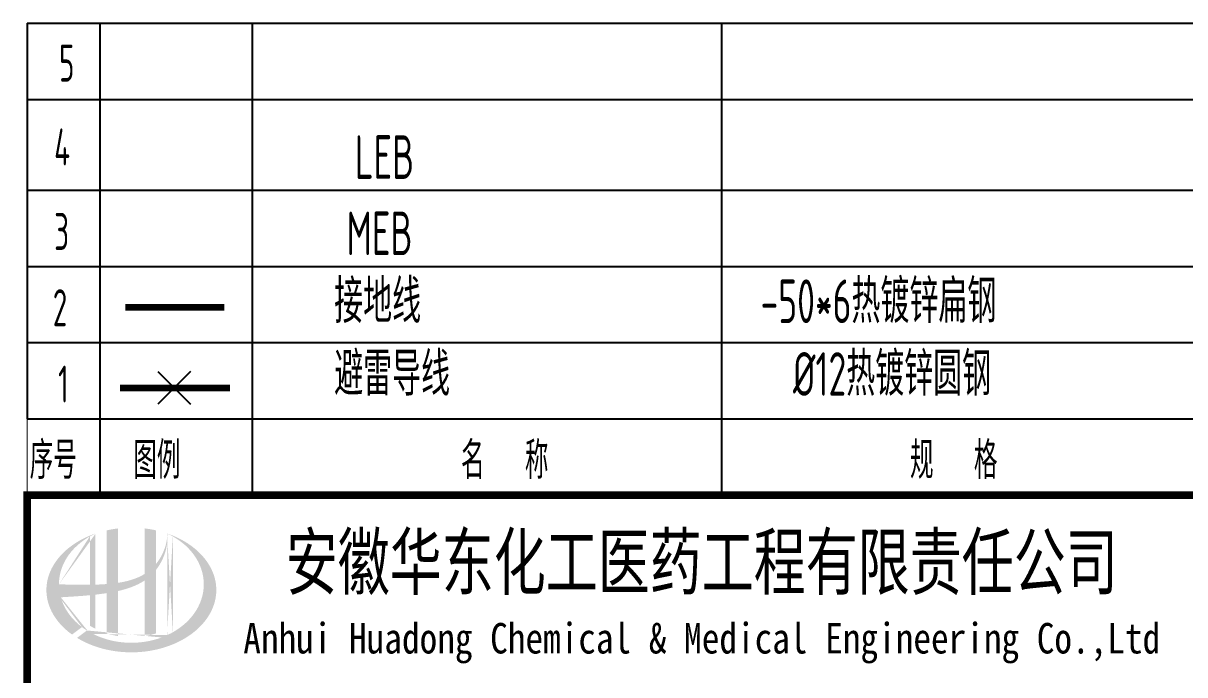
# Model space of a CAD drawing. Extents: x 5279878 to 5976284, y -275259 to -27697.
# Drawn here: x 5633913 to 5644578, y -246167 to -240189 of the extents above; entities that cross this region are included whole.
import ezdxf
from ezdxf.enums import TextEntityAlignment as Align

# ---------------------------------------------------------------- set-up
doc = ezdxf.new("R2010")
doc.units = 0
doc.header["$LTSCALE"] = 1000
doc.header["$MEASUREMENT"] = 0
doc.layers.get('0').update_dxf_attribs({"linetype": 'CONTINUOUS'})
for name, color, linetype in [('LWIRE', 4, 'CONTINUOUS'), ('TEL_TAB', 7, 'CONTINUOUS'), ('WIRE-接地', 4, 'CONTINUOUS'), ('WIRE-避雷', 4, 'CONTINUOUS'), ('电气', 7, 'CONTINUOUS')]:
    doc.layers.add(name, color=color, linetype=linetype)
doc.styles.add('ECEC_TQ_S', font='')
doc.styles.add('sceic', font='sceie.shx', dxfattribs={"width": 0.8, "bigfont": 'sceic.shx'})
doc.styles.add('sceie', font='sceie.shx', dxfattribs={"width": 0.7, "bigfont": 'sceic.shx'})
doc.styles.add('TG_LINETYPE', font='SIMPLEX', dxfattribs={"width": 0.8, "height": 3, "bigfont": 'HZTXT'})
doc.styles.get('ECEC_TQ_S').set_extended_font_data('SimSun')
doc.linetypes.add('TG_接地', pattern='A,0.75,0,["/",TG_LINETYPE,S=0.05,R=-8.594367,X=-0.1,Y=-0.045],0.65,-0.13,0.13,-0.13', length=2)

# ---------------------------------------------------------------- blocks, each defined once
blk = doc.blocks.new('$TelecSys$00000009')
for p, q in [((-0.5, 0.5), (0.5, -0.5)), ((0.5, 0.5), (-0.5, -0.5))]:
    blk.add_line(p, q)

msp = doc.modelspace()

# ---------------------------------------------------------------- hatches: boundary and pattern name
h = msp.add_hatch(color=256)
edge = h.paths.add_edge_path()
edge.add_spline(control_points=[(5634784.6, -245398.2), (5634790.7, -245396.8), (5634796.8, -245395.4), (5634845.9, -245383.5), (5634888.5, -245370.5), (5634963.5, -245339.4), (5634996.4, -245322.4), (5635027.2, -245301.8)], knot_values=[61.629012, 61.629012, 61.629012, 61.629012, 63.3304306, 63.3304306, 75.3536336, 75.3536336, 85.3986489, 85.3986489, 85.3986489, 85.3986489], degree=3, periodic=0)
edge.add_line((5635027.2, -245301.8), (5635027.2, -245812))
edge.add_spline(control_points=[(5635027.2, -245812), (5635044.4, -245809.3), (5635061.4, -245806), (5635096.2, -245797.9), (5635113.9, -245793.1), (5635131.2, -245787.6)], knot_values=[4.9084564, 4.9084564, 4.9084564, 4.9084564, 4.9928212, 4.9928212, 5.0830337, 5.0830337, 5.0830337, 5.0830337], degree=3, periodic=0)
edge.add_line((5635131.2, -245787.6), (5635131.2, -245206.2))
edge.add_spline(control_points=[(5635131.2, -245206.2), (5635139.9, -245195.2), (5635148.1, -245183.9), (5635174.2, -245144.2), (5635189.8, -245114.3), (5635219.1, -245041.5), (5635230.3, -244997.7), (5635235, -244952.4), (5635235.1, -244951.1), (5635235.2, -244949.8)], knot_values=[97.9917441, 97.9917441, 97.9917441, 97.9917441, 101.6421898, 101.6421898, 110.3379755, 110.3379755, 121.9343221, 121.9343221, 122.2706915, 122.2706915, 122.2706915, 122.2706915], degree=3, periodic=0)
edge.add_line((5635235.2, -244949.8), (5635235.2, -244879.4))
edge.add_spline(control_points=[(5635235.2, -244879.4), (5635235.2, -244887.1), (5635234.8, -244894.7), (5635234.2, -244902.4)], knot_values=[126.194075, 126.194075, 126.194075, 126.194075, 128.3967624, 128.3967624, 128.3967624, 128.3967624], degree=3, periodic=0)
edge.add_spline(control_points=[(5635234.2, -244902.4), (5635233.8, -244908.6), (5635233.1, -244914.8), (5635232.4, -244921.1)], knot_values=[124.4170495, 124.4170495, 124.4170495, 124.4170495, 126.194075, 126.194075, 126.194075, 126.194075], degree=3, periodic=0)
edge.add_spline(control_points=[(5635232.4, -244921.1), (5635231.2, -244930.2), (5635229.8, -244939.3), (5635228, -244948.4)], knot_values=[121.8052898, 121.8052898, 121.8052898, 121.8052898, 124.4170495, 124.4170495, 124.4170495, 124.4170495], degree=3, periodic=0)
edge.add_spline(control_points=[(5635228, -244948.4), (5635225.6, -244960.6), (5635222.6, -244972.7), (5635219.2, -244984.7)], knot_values=[118.3157402, 118.3157402, 118.3157402, 118.3157402, 121.8052898, 121.8052898, 121.8052898, 121.8052898], degree=3, periodic=0)
edge.add_spline(control_points=[(5635219.2, -244984.7), (5635215.7, -244996.8), (5635211.6, -245008.8), (5635207.1, -245020.7)], knot_values=[114.7959879, 114.7959879, 114.7959879, 114.7959879, 118.3157402, 118.3157402, 118.3157402, 118.3157402], degree=3, periodic=0)
edge.add_spline(control_points=[(5635207.1, -245020.7), (5635202.6, -245032.4), (5635197.6, -245043.9), (5635192.2, -245055.3)], knot_values=[111.3296409, 111.3296409, 111.3296409, 111.3296409, 114.7959879, 114.7959879, 114.7959879, 114.7959879], degree=3, periodic=0)
edge.add_spline(control_points=[(5635192.2, -245055.3), (5635186.6, -245066.8), (5635180.6, -245078.2), (5635174.2, -245089.2)], knot_values=[107.7952896, 107.7952896, 107.7952896, 107.7952896, 111.3296409, 111.3296409, 111.3296409, 111.3296409], degree=3, periodic=0)
edge.add_spline(control_points=[(5635174.2, -245089.2), (5635167.9, -245100.1), (5635161.1, -245110.6), (5635154, -245120.9)], knot_values=[104.3435789, 104.3435789, 104.3435789, 104.3435789, 107.7952896, 107.7952896, 107.7952896, 107.7952896], degree=3, periodic=0)
edge.add_spline(control_points=[(5635154, -245120.9), (5635146.8, -245131.3), (5635139.2, -245141.3), (5635131.2, -245151)], knot_values=[100.8506997, 100.8506997, 100.8506997, 100.8506997, 104.3435789, 104.3435789, 104.3435789, 104.3435789], degree=3, periodic=0)
edge.add_line((5635131.2, -245151), (5635131.2, -244841.7))
edge.add_spline(control_points=[(5635131.2, -244841.7), (5635097.2, -244834.2), (5635062.4, -244828.3), (5635027.2, -244824.2)], knot_values=[4.4239994, 4.4239994, 4.4239994, 4.4239994, 4.5587406, 4.5587406, 4.5587406, 4.5587406], degree=3, periodic=0)
edge.add_line((5635027.2, -244824.2), (5635027.2, -245242.3))
edge.add_spline(control_points=[(5635027.2, -245242.3), (5634955.3, -245286.9), (5634871.1, -245310.1), (5634784.6, -245323.1)], knot_values=[63.2462151, 63.2462151, 63.2462151, 63.2462151, 87.6891235, 87.6891235, 87.6891235, 87.6891235], degree=3, periodic=0)
edge.add_line((5634784.6, -245323.1), (5634784.6, -244824.2))
edge.add_spline(control_points=[(5634784.6, -244824.2), (5634749.4, -244828.3), (5634714.6, -244834.2), (5634680.6, -244841.7)], knot_values=[4.8660382, 4.8660382, 4.8660382, 4.8660382, 5.0007773, 5.0007773, 5.0007773, 5.0007773], degree=3, periodic=0)
edge.add_line((5634680.6, -244841.7), (5634680.6, -245334.6))
edge.add_spline(control_points=[(5634680.6, -245334.6), (5634678.9, -245334.7), (5634644, -245337.3), (5634609.3, -245339.1), (5634576.6, -245340.1)], knot_values=[43.6573559, 43.6573559, 43.6573559, 43.6573559, 44.1342527, 53.4970917, 53.4970917, 53.4970917, 53.4970917], degree=3, periodic=0)
edge.add_line((5634576.6, -245340.1), (5634576.6, -244871))
edge.add_spline(control_points=[(5634576.6, -244871), (5634559.5, -244876.8), (5634542.8, -244883.1), (5634526.4, -244889.9)], knot_values=[5.1415698, 5.1415698, 5.1415698, 5.1415698, 5.2129208, 5.2129208, 5.2129208, 5.2129208], degree=3, periodic=0)
edge.add_spline(control_points=[(5634526.4, -244889.9), (5634519.5, -244892.7), (5634512.6, -244895.6), (5634480.4, -244909.8), (5634455.9, -244922), (5634432.4, -244935.2)], knot_values=[5.2129208, 5.2129208, 5.2129208, 5.2129208, 5.2429596, 5.2429596, 5.3556227, 5.3556227, 5.3556227, 5.3556227], degree=3, periodic=0)
edge.add_spline(control_points=[(5634432.4, -244935.2), (5634417.5, -244943.6), (5634403.1, -244952.3), (5634389.1, -244961.4)], knot_values=[5.3556227, 5.3556227, 5.3556227, 5.3556227, 5.4269737, 5.4269737, 5.4269737, 5.4269737], degree=3, periodic=0)
edge.add_spline(control_points=[(5634389.1, -244961.4), (5634381.7, -244966.3), (5634374.4, -244971.2), (5634360.9, -244980.7), (5634354.6, -244985.2), (5634348.5, -244989.8)], knot_values=[5.4269737, 5.4269737, 5.4269737, 5.4269737, 5.4647645, 5.4647645, 5.4983247, 5.4983247, 5.4983247, 5.4983247], degree=3, periodic=0)
edge.add_spline(control_points=[(5634348.5, -244989.8), (5634322.4, -245009.4), (5634298.4, -245030.2), (5634276.5, -245052.2)], knot_values=[5.4983247, 5.4983247, 5.4983247, 5.4983247, 5.6410266, 5.6410266, 5.6410266, 5.6410266], degree=3, periodic=0)
edge.add_spline(control_points=[(5634276.5, -245052.2), (5634269.5, -245059.2), (5634262.7, -245066.3), (5634242.3, -245088.9), (5634229.4, -245104.7), (5634217.6, -245120.9)], knot_values=[5.6410266, 5.6410266, 5.6410266, 5.6410266, 5.6865694, 5.6865694, 5.7837285, 5.7837285, 5.7837285, 5.7837285], degree=3, periodic=0)
edge.add_spline(control_points=[(5634217.6, -245120.9), (5634202.5, -245141.7), (5634189.2, -245163.1), (5634176.1, -245188.1), (5634174.4, -245191.2), (5634172.9, -245194.4)], knot_values=[5.7837285, 5.7837285, 5.7837285, 5.7837285, 5.9083744, 5.9083744, 5.9264305, 5.9264305, 5.9264305, 5.9264305], degree=3, periodic=0)
edge.add_spline(control_points=[(5634172.9, -245194.4), (5634160.4, -245219.5), (5634150.4, -245245.2), (5634142.8, -245271.1)], knot_values=[5.9264305, 5.9264305, 5.9264305, 5.9264305, 6.0691324, 6.0691324, 6.0691324, 6.0691324], degree=3, periodic=0)
edge.add_spline(control_points=[(5634142.8, -245271.1), (5634139.6, -245282.2), (5634136.9, -245293.4), (5634131.5, -245319.5), (5634129.2, -245334.6), (5634127.8, -245349.6)], knot_values=[6.0691324, 6.0691324, 6.0691324, 6.0691324, 6.1301793, 6.1301793, 6.2118343, 6.2118343, 6.2118343, 6.2118343], degree=3, periodic=0)
edge.add_spline(control_points=[(5634127.8, -245349.6), (5634126.5, -245362.8), (5634125.9, -245376), (5634125.9, -245389.2)], knot_values=[6.2118343, 6.2118343, 6.2118343, 6.2118343, 6.2831853, 6.2831853, 6.2831853, 6.2831853], degree=3, periodic=0)
edge.add_spline(control_points=[(5634125.9, -245389.2), (5634125.9, -245398.5), (5634126.2, -245407.9), (5634126.9, -245417.2)], knot_values=[6.2831853, 6.2831853, 6.2831853, 6.2831853, 6.3336547, 6.3336547, 6.3336547, 6.3336547], degree=3, periodic=0)
edge.add_spline(control_points=[(5634126.9, -245417.2), (5634128.1, -245435.8), (5634130.6, -245454.4), (5634134.4, -245473)], knot_values=[6.3336547, 6.3336547, 6.3336547, 6.3336547, 6.4345936, 6.4345936, 6.4345936, 6.4345936], degree=3, periodic=0)
edge.add_spline(control_points=[(5634134.4, -245473), (5634134.6, -245474.2), (5634134.9, -245475.4), (5634138.8, -245493.9), (5634143.6, -245511.1), (5634149.4, -245528.1)], knot_values=[6.4345936, 6.4345936, 6.4345936, 6.4345936, 6.4412784, 6.4412784, 6.5355325, 6.5355325, 6.5355325, 6.5355325], degree=3, periodic=0)
edge.add_spline(control_points=[(5634149.4, -245528.1), (5634155.7, -245546.3), (5634163.2, -245564.4), (5634172, -245582.2)], knot_values=[6.5355325, 6.5355325, 6.5355325, 6.5355325, 6.6364714, 6.6364714, 6.6364714, 6.6364714], degree=3, periodic=0)
edge.add_spline(control_points=[(5634172, -245582.2), (5634174.2, -245586.6), (5634176.4, -245591.1), (5634185.8, -245608.7), (5634193.5, -245621.8), (5634201.9, -245634.6)], knot_values=[6.6364714, 6.6364714, 6.6364714, 6.6364714, 6.6618943, 6.6618943, 6.7374102, 6.7374102, 6.7374102, 6.7374102], degree=3, periodic=0)
edge.add_spline(control_points=[(5634201.9, -245634.6), (5634213, -245651.8), (5634225.4, -245668.6), (5634238.9, -245685)], knot_values=[6.7374102, 6.7374102, 6.7374102, 6.7374102, 6.8383491, 6.8383491, 6.8383491, 6.8383491], degree=3, periodic=0)
edge.add_spline(control_points=[(5634238.9, -245685), (5634244.9, -245692.1), (5634251, -245699.2), (5634265.5, -245715.1), (5634274.1, -245724), (5634282.9, -245732.6)], knot_values=[6.8383491, 6.8383491, 6.8383491, 6.8383491, 6.8825101, 6.8825101, 6.939288, 6.939288, 6.939288, 6.939288], degree=3, periodic=0)
edge.add_spline(control_points=[(5634282.9, -245732.6), (5634298.7, -245748), (5634315.6, -245762.8), (5634333.5, -245777)], knot_values=[6.939288, 6.939288, 6.939288, 6.939288, 7.0402268, 7.0402268, 7.0402268, 7.0402268], degree=3, periodic=0)
edge.add_spline(control_points=[(5634333.5, -245777), (5634342.4, -245784.1), (5634351.6, -245791.1), (5634361.1, -245797.8)], knot_values=[7.0402268, 7.0402268, 7.0402268, 7.0402268, 7.0906963, 7.0906963, 7.0906963, 7.0906963], degree=3, periodic=0)
edge.add_line((5634361.1, -245797.8), (5634452.2, -245729.5))
edge.add_ellipse((5634905.9, -245337.2), major_axis=(665, 0), ratio=0.8066765, start_angle=192.81901, end_angle=226.98533, ccw=False)
edge.add_spline(control_points=[(5634257.5, -245456.2), (5634281.5, -245454.7), (5634305.6, -245453.3), (5634394.3, -245447.8), (5634459.1, -245443.5), (5634524.6, -245437.1)], knot_values=[11.3982633, 11.3982633, 11.3982633, 11.3982633, 18.4072897, 18.4072897, 37.1809397, 37.1809397, 37.1809397, 37.1809397], degree=3, periodic=0)
edge.add_line((5634524.6, -245437.1), (5634524.6, -245716.2))
edge.add_spline(control_points=[(5634524.6, -245716.2), (5634528.1, -245718.4), (5634531.7, -245720.6), (5634548.7, -245730.8), (5634562.4, -245738.4), (5634576.6, -245745.6)], knot_values=[4.0499446, 4.0499446, 4.0499446, 4.0499446, 4.0720206, 4.0720206, 4.153257, 4.153257, 4.153257, 4.153257], degree=3, periodic=0)
edge.add_line((5634576.6, -245745.6), (5634576.6, -245431.7))
edge.add_spline(control_points=[(5634576.6, -245431.7), (5634608.8, -245428), (5634641.1, -245423.8), (5634676, -245418.4), (5634678.3, -245418), (5634680.6, -245417.7)], knot_values=[42.1350086, 42.1350086, 42.1350086, 42.1350086, 51.3072277, 51.3072277, 51.9485742, 51.9485742, 51.9485742, 51.9485742], degree=3, periodic=0)
edge.add_line((5634680.6, -245417.7), (5634680.6, -245787.6))
edge.add_spline(control_points=[(5634680.6, -245787.6), (5634714.2, -245798.2), (5634749.1, -245806.4), (5634784.6, -245812)], knot_values=[4.3417397, 4.3417397, 4.3417397, 4.3417397, 4.5163155, 4.5163155, 4.5163155, 4.5163155], degree=3, periodic=0)
edge.add_line((5634784.6, -245812), (5634784.6, -245398.2))
edge = h.paths.add_edge_path(flags=16)
edge.add_ellipse((5634905.9, -245337.2), major_axis=(665, 0), ratio=0.8066765, start_angle=124.98746, end_angle=179.99898, ccw=False)
edge.add_line((5634524.6, -244897.7), (5634524.6, -245341.3))
edge.add_spline(control_points=[(5634524.6, -245341.3), (5634429.2, -245342.6), (5634335.3, -245339.6), (5634240.9, -245337.2)], knot_values=[11.2737302, 11.2737302, 11.2737302, 11.2737302, 38.6875129, 38.6875129, 38.6875129, 38.6875129], degree=3, periodic=0)
edge = h.paths.add_edge_path()
edge.add_spline(control_points=[(5634407.1, -245828.3), (5634438.1, -245847.3), (5634471.3, -245864.6), (5634555.9, -245901.8), (5634609.2, -245919.7), (5634719.9, -245946.2), (5634777.4, -245955), (5634893.5, -245962.7), (5634952.2, -245961.8), (5635067.7, -245950.3), (5635124.6, -245939.8), (5635233.6, -245909.7), (5635285.8, -245890.2), (5635382.7, -245843.3), (5635427.4, -245816), (5635507.4, -245755), (5635542.6, -245721.5), (5635601.9, -245650), (5635626, -245612.1), (5635662.4, -245534), (5635674.7, -245493.8), (5635687.3, -245412.6), (5635687.5, -245371.6), (5635676.1, -245290.1), (5635664.3, -245249.6), (5635628.7, -245170.9), (5635604.9, -245132.7), (5635546, -245060.5), (5635511, -245026.6), (5635431.2, -244964.9), (5635386.5, -244937.2), (5635305.3, -244897.4), (5635270.9, -244883.2), (5635235.2, -244871)], knot_values=[0.8864206, 0.8864206, 0.8864206, 0.8864206, 1.0405566, 1.0405566, 1.2611724, 1.2611724, 1.4817883, 1.4817883, 1.7024042, 1.7024042, 1.9230201, 1.9230201, 2.1436359, 2.1436359, 2.3642518, 2.3642518, 2.5848677, 2.5848677, 2.8054836, 2.8054836, 3.0260994, 3.0260994, 3.2467153, 3.2467153, 3.4685202, 3.4685202, 3.6903251, 3.6903251, 3.9121301, 3.9121301, 4.133935, 4.133935, 4.2832086, 4.2832086, 4.2832086, 4.2832086], degree=3, periodic=0)
edge.add_line((5635235.2, -244871), (5635235.2, -244871))
edge.add_spline(control_points=[(5635235.2, -244871.1), (5635235.3, -244873.9), (5635235.3, -244876.6), (5635235.2, -244879.4)], knot_values=[128.3967624, 128.3967624, 128.3967624, 128.3967624, 129.1921934, 129.1921934, 129.1921934, 129.1921934], degree=3, periodic=0)
edge.add_line((5635235.2, -244879.4), (5635235.2, -245803.3))
edge.add_ellipse((5634905.9, -245337.2), major_axis=(665, 0), ratio=0.8066765, start_angle=232.10542, end_angle=299.68334, ccw=False)
edge.add_line((5634497.4, -245760.6), (5634407.1, -245828.3))
edge = h.paths.add_edge_path(flags=16)
edge.add_ellipse((5634905.9, -245337.2), major_axis=(665, 0), ratio=0.8066765, start_angle=304.98746, end_angle=415.01211, ccw=False)
edge.add_line((5635287.2, -245776.7), (5635287.2, -244897.7))
h = msp.add_hatch(color=256)
edge = h.paths.add_edge_path()
edge.add_spline(control_points=[(5634784.6, -245398.2), (5634790.7, -245396.8), (5634796.8, -245395.4), (5634845.9, -245383.5), (5634888.5, -245370.5), (5634963.5, -245339.4), (5634996.4, -245322.4), (5635027.2, -245301.8)], knot_values=[61.629012, 61.629012, 61.629012, 61.629012, 63.3304306, 63.3304306, 75.3536336, 75.3536336, 85.3986489, 85.3986489, 85.3986489, 85.3986489], degree=3, periodic=0)
edge.add_line((5635027.2, -245301.8), (5635027.2, -245812))
edge.add_spline(control_points=[(5635027.2, -245812), (5635044.4, -245809.3), (5635061.4, -245806), (5635096.2, -245797.9), (5635113.9, -245793.1), (5635131.2, -245787.6)], knot_values=[4.9084564, 4.9084564, 4.9084564, 4.9084564, 4.9928212, 4.9928212, 5.0830337, 5.0830337, 5.0830337, 5.0830337], degree=3, periodic=0)
edge.add_line((5635131.2, -245787.6), (5635131.2, -245206.2))
edge.add_spline(control_points=[(5635131.2, -245206.2), (5635139.9, -245195.2), (5635148.1, -245183.9), (5635174.2, -245144.2), (5635189.8, -245114.3), (5635219.1, -245041.5), (5635230.3, -244997.7), (5635235, -244952.4), (5635235.1, -244951.1), (5635235.2, -244949.8)], knot_values=[97.9917441, 97.9917441, 97.9917441, 97.9917441, 101.6421898, 101.6421898, 110.3379755, 110.3379755, 121.9343221, 121.9343221, 122.2706915, 122.2706915, 122.2706915, 122.2706915], degree=3, periodic=0)
edge.add_line((5635235.2, -244949.8), (5635235.2, -244879.4))
edge.add_spline(control_points=[(5635235.2, -244879.4), (5635235.2, -244887.1), (5635234.8, -244894.7), (5635234.2, -244902.4)], knot_values=[126.194075, 126.194075, 126.194075, 126.194075, 128.3967624, 128.3967624, 128.3967624, 128.3967624], degree=3, periodic=0)
edge.add_spline(control_points=[(5635234.2, -244902.4), (5635233.8, -244908.6), (5635233.1, -244914.8), (5635232.4, -244921.1)], knot_values=[124.4170495, 124.4170495, 124.4170495, 124.4170495, 126.194075, 126.194075, 126.194075, 126.194075], degree=3, periodic=0)
edge.add_spline(control_points=[(5635232.4, -244921.1), (5635231.2, -244930.2), (5635229.8, -244939.3), (5635228, -244948.4)], knot_values=[121.8052898, 121.8052898, 121.8052898, 121.8052898, 124.4170495, 124.4170495, 124.4170495, 124.4170495], degree=3, periodic=0)
edge.add_spline(control_points=[(5635228, -244948.4), (5635225.6, -244960.6), (5635222.6, -244972.7), (5635219.2, -244984.7)], knot_values=[118.3157402, 118.3157402, 118.3157402, 118.3157402, 121.8052898, 121.8052898, 121.8052898, 121.8052898], degree=3, periodic=0)
edge.add_spline(control_points=[(5635219.2, -244984.7), (5635215.7, -244996.8), (5635211.6, -245008.8), (5635207.1, -245020.7)], knot_values=[114.7959879, 114.7959879, 114.7959879, 114.7959879, 118.3157402, 118.3157402, 118.3157402, 118.3157402], degree=3, periodic=0)
edge.add_spline(control_points=[(5635207.1, -245020.7), (5635202.6, -245032.4), (5635197.6, -245043.9), (5635192.2, -245055.3)], knot_values=[111.3296409, 111.3296409, 111.3296409, 111.3296409, 114.7959879, 114.7959879, 114.7959879, 114.7959879], degree=3, periodic=0)
edge.add_spline(control_points=[(5635192.2, -245055.3), (5635186.6, -245066.8), (5635180.6, -245078.2), (5635174.2, -245089.2)], knot_values=[107.7952896, 107.7952896, 107.7952896, 107.7952896, 111.3296409, 111.3296409, 111.3296409, 111.3296409], degree=3, periodic=0)
edge.add_spline(control_points=[(5635174.2, -245089.2), (5635167.9, -245100.1), (5635161.1, -245110.6), (5635154, -245120.9)], knot_values=[104.3435789, 104.3435789, 104.3435789, 104.3435789, 107.7952896, 107.7952896, 107.7952896, 107.7952896], degree=3, periodic=0)
edge.add_spline(control_points=[(5635154, -245120.9), (5635146.8, -245131.3), (5635139.2, -245141.3), (5635131.2, -245151)], knot_values=[100.8506997, 100.8506997, 100.8506997, 100.8506997, 104.3435789, 104.3435789, 104.3435789, 104.3435789], degree=3, periodic=0)
edge.add_line((5635131.2, -245151), (5635131.2, -244841.7))
edge.add_spline(control_points=[(5635131.2, -244841.7), (5635097.2, -244834.2), (5635062.4, -244828.3), (5635027.2, -244824.2)], knot_values=[4.4239994, 4.4239994, 4.4239994, 4.4239994, 4.5587406, 4.5587406, 4.5587406, 4.5587406], degree=3, periodic=0)
edge.add_line((5635027.2, -244824.2), (5635027.2, -245242.3))
edge.add_spline(control_points=[(5635027.2, -245242.3), (5634955.3, -245286.9), (5634871.1, -245310.1), (5634784.6, -245323.1)], knot_values=[63.2462151, 63.2462151, 63.2462151, 63.2462151, 87.6891235, 87.6891235, 87.6891235, 87.6891235], degree=3, periodic=0)
edge.add_line((5634784.6, -245323.1), (5634784.6, -244824.2))
edge.add_spline(control_points=[(5634784.6, -244824.2), (5634749.4, -244828.3), (5634714.6, -244834.2), (5634680.6, -244841.7)], knot_values=[4.8660382, 4.8660382, 4.8660382, 4.8660382, 5.0007773, 5.0007773, 5.0007773, 5.0007773], degree=3, periodic=0)
edge.add_line((5634680.6, -244841.7), (5634680.6, -245334.6))
edge.add_spline(control_points=[(5634680.6, -245334.6), (5634678.9, -245334.7), (5634644, -245337.3), (5634609.3, -245339.1), (5634576.6, -245340.1)], knot_values=[43.6573559, 43.6573559, 43.6573559, 43.6573559, 44.1342527, 53.4970917, 53.4970917, 53.4970917, 53.4970917], degree=3, periodic=0)
edge.add_line((5634576.6, -245340.1), (5634576.6, -244871))
edge.add_spline(control_points=[(5634576.6, -244871), (5634559.5, -244876.8), (5634542.8, -244883.1), (5634526.4, -244889.9)], knot_values=[5.1415698, 5.1415698, 5.1415698, 5.1415698, 5.2129208, 5.2129208, 5.2129208, 5.2129208], degree=3, periodic=0)
edge.add_spline(control_points=[(5634526.4, -244889.9), (5634519.5, -244892.7), (5634512.6, -244895.6), (5634480.4, -244909.8), (5634455.9, -244922), (5634432.4, -244935.2)], knot_values=[5.2129208, 5.2129208, 5.2129208, 5.2129208, 5.2429596, 5.2429596, 5.3556227, 5.3556227, 5.3556227, 5.3556227], degree=3, periodic=0)
edge.add_spline(control_points=[(5634432.4, -244935.2), (5634417.5, -244943.6), (5634403.1, -244952.3), (5634389.1, -244961.4)], knot_values=[5.3556227, 5.3556227, 5.3556227, 5.3556227, 5.4269737, 5.4269737, 5.4269737, 5.4269737], degree=3, periodic=0)
edge.add_spline(control_points=[(5634389.1, -244961.4), (5634381.7, -244966.3), (5634374.4, -244971.2), (5634360.9, -244980.7), (5634354.6, -244985.2), (5634348.5, -244989.8)], knot_values=[5.4269737, 5.4269737, 5.4269737, 5.4269737, 5.4647645, 5.4647645, 5.4983247, 5.4983247, 5.4983247, 5.4983247], degree=3, periodic=0)
edge.add_spline(control_points=[(5634348.5, -244989.8), (5634322.4, -245009.4), (5634298.4, -245030.2), (5634276.5, -245052.2)], knot_values=[5.4983247, 5.4983247, 5.4983247, 5.4983247, 5.6410266, 5.6410266, 5.6410266, 5.6410266], degree=3, periodic=0)
edge.add_spline(control_points=[(5634276.5, -245052.2), (5634269.5, -245059.2), (5634262.7, -245066.3), (5634242.3, -245088.9), (5634229.4, -245104.7), (5634217.6, -245120.9)], knot_values=[5.6410266, 5.6410266, 5.6410266, 5.6410266, 5.6865694, 5.6865694, 5.7837285, 5.7837285, 5.7837285, 5.7837285], degree=3, periodic=0)
edge.add_spline(control_points=[(5634217.6, -245120.9), (5634202.5, -245141.7), (5634189.2, -245163.1), (5634176.1, -245188.1), (5634174.4, -245191.2), (5634172.9, -245194.4)], knot_values=[5.7837285, 5.7837285, 5.7837285, 5.7837285, 5.9083744, 5.9083744, 5.9264305, 5.9264305, 5.9264305, 5.9264305], degree=3, periodic=0)
edge.add_spline(control_points=[(5634172.9, -245194.4), (5634160.4, -245219.5), (5634150.4, -245245.2), (5634142.8, -245271.1)], knot_values=[5.9264305, 5.9264305, 5.9264305, 5.9264305, 6.0691324, 6.0691324, 6.0691324, 6.0691324], degree=3, periodic=0)
edge.add_spline(control_points=[(5634142.8, -245271.1), (5634139.6, -245282.2), (5634136.9, -245293.4), (5634131.5, -245319.5), (5634129.2, -245334.6), (5634127.8, -245349.6)], knot_values=[6.0691324, 6.0691324, 6.0691324, 6.0691324, 6.1301793, 6.1301793, 6.2118343, 6.2118343, 6.2118343, 6.2118343], degree=3, periodic=0)
edge.add_spline(control_points=[(5634127.8, -245349.6), (5634126.5, -245362.8), (5634125.9, -245376), (5634125.9, -245389.2)], knot_values=[6.2118343, 6.2118343, 6.2118343, 6.2118343, 6.2831853, 6.2831853, 6.2831853, 6.2831853], degree=3, periodic=0)
edge.add_spline(control_points=[(5634125.9, -245389.2), (5634125.9, -245398.5), (5634126.2, -245407.9), (5634126.9, -245417.2)], knot_values=[6.2831853, 6.2831853, 6.2831853, 6.2831853, 6.3336547, 6.3336547, 6.3336547, 6.3336547], degree=3, periodic=0)
edge.add_spline(control_points=[(5634126.9, -245417.2), (5634128.1, -245435.8), (5634130.6, -245454.4), (5634134.4, -245473)], knot_values=[6.3336547, 6.3336547, 6.3336547, 6.3336547, 6.4345936, 6.4345936, 6.4345936, 6.4345936], degree=3, periodic=0)
edge.add_spline(control_points=[(5634134.4, -245473), (5634134.6, -245474.2), (5634134.9, -245475.4), (5634138.8, -245493.9), (5634143.6, -245511.1), (5634149.4, -245528.1)], knot_values=[6.4345936, 6.4345936, 6.4345936, 6.4345936, 6.4412784, 6.4412784, 6.5355325, 6.5355325, 6.5355325, 6.5355325], degree=3, periodic=0)
edge.add_spline(control_points=[(5634149.4, -245528.1), (5634155.7, -245546.3), (5634163.2, -245564.4), (5634172, -245582.2)], knot_values=[6.5355325, 6.5355325, 6.5355325, 6.5355325, 6.6364714, 6.6364714, 6.6364714, 6.6364714], degree=3, periodic=0)
edge.add_spline(control_points=[(5634172, -245582.2), (5634174.2, -245586.6), (5634176.4, -245591.1), (5634185.8, -245608.7), (5634193.5, -245621.8), (5634201.9, -245634.6)], knot_values=[6.6364714, 6.6364714, 6.6364714, 6.6364714, 6.6618943, 6.6618943, 6.7374102, 6.7374102, 6.7374102, 6.7374102], degree=3, periodic=0)
edge.add_spline(control_points=[(5634201.9, -245634.6), (5634213, -245651.8), (5634225.4, -245668.6), (5634238.9, -245685)], knot_values=[6.7374102, 6.7374102, 6.7374102, 6.7374102, 6.8383491, 6.8383491, 6.8383491, 6.8383491], degree=3, periodic=0)
edge.add_spline(control_points=[(5634238.9, -245685), (5634244.9, -245692.1), (5634251, -245699.2), (5634265.5, -245715.1), (5634274.1, -245724), (5634282.9, -245732.6)], knot_values=[6.8383491, 6.8383491, 6.8383491, 6.8383491, 6.8825101, 6.8825101, 6.939288, 6.939288, 6.939288, 6.939288], degree=3, periodic=0)
edge.add_spline(control_points=[(5634282.9, -245732.6), (5634298.7, -245748), (5634315.6, -245762.8), (5634333.5, -245777)], knot_values=[6.939288, 6.939288, 6.939288, 6.939288, 7.0402268, 7.0402268, 7.0402268, 7.0402268], degree=3, periodic=0)
edge.add_spline(control_points=[(5634333.5, -245777), (5634342.4, -245784.1), (5634351.6, -245791.1), (5634361.1, -245797.8)], knot_values=[7.0402268, 7.0402268, 7.0402268, 7.0402268, 7.0906963, 7.0906963, 7.0906963, 7.0906963], degree=3, periodic=0)
edge.add_line((5634361.1, -245797.8), (5634452.2, -245729.5))
edge.add_ellipse((5634905.9, -245337.2), major_axis=(665, 0), ratio=0.8066765, start_angle=192.81901, end_angle=226.98533, ccw=False)
edge.add_spline(control_points=[(5634257.5, -245456.2), (5634281.5, -245454.7), (5634305.6, -245453.3), (5634394.3, -245447.8), (5634459.1, -245443.5), (5634524.6, -245437.1)], knot_values=[11.3982633, 11.3982633, 11.3982633, 11.3982633, 18.4072897, 18.4072897, 37.1809397, 37.1809397, 37.1809397, 37.1809397], degree=3, periodic=0)
edge.add_line((5634524.6, -245437.1), (5634524.6, -245716.2))
edge.add_spline(control_points=[(5634524.6, -245716.2), (5634528.1, -245718.4), (5634531.7, -245720.6), (5634548.7, -245730.8), (5634562.4, -245738.4), (5634576.6, -245745.6)], knot_values=[4.0499446, 4.0499446, 4.0499446, 4.0499446, 4.0720206, 4.0720206, 4.153257, 4.153257, 4.153257, 4.153257], degree=3, periodic=0)
edge.add_line((5634576.6, -245745.6), (5634576.6, -245431.7))
edge.add_spline(control_points=[(5634576.6, -245431.7), (5634608.8, -245428), (5634641.1, -245423.8), (5634676, -245418.4), (5634678.3, -245418), (5634680.6, -245417.7)], knot_values=[42.1350086, 42.1350086, 42.1350086, 42.1350086, 51.3072277, 51.3072277, 51.9485742, 51.9485742, 51.9485742, 51.9485742], degree=3, periodic=0)
edge.add_line((5634680.6, -245417.7), (5634680.6, -245787.6))
edge.add_spline(control_points=[(5634680.6, -245787.6), (5634714.2, -245798.2), (5634749.1, -245806.4), (5634784.6, -245812)], knot_values=[4.3417397, 4.3417397, 4.3417397, 4.3417397, 4.5163155, 4.5163155, 4.5163155, 4.5163155], degree=3, periodic=0)
edge.add_line((5634784.6, -245812), (5634784.6, -245398.2))
edge = h.paths.add_edge_path(flags=16)
edge.add_ellipse((5634905.9, -245337.2), major_axis=(665, 0), ratio=0.8066765, start_angle=124.98746, end_angle=179.99898, ccw=False)
edge.add_line((5634524.6, -244897.7), (5634524.6, -245341.3))
edge.add_spline(control_points=[(5634524.6, -245341.3), (5634429.2, -245342.6), (5634335.3, -245339.6), (5634240.9, -245337.2)], knot_values=[11.2737302, 11.2737302, 11.2737302, 11.2737302, 38.6875129, 38.6875129, 38.6875129, 38.6875129], degree=3, periodic=0)
edge = h.paths.add_edge_path()
edge.add_spline(control_points=[(5634407.1, -245828.3), (5634438.1, -245847.3), (5634471.3, -245864.6), (5634555.9, -245901.8), (5634609.2, -245919.7), (5634719.9, -245946.2), (5634777.4, -245955), (5634893.5, -245962.7), (5634952.2, -245961.8), (5635067.7, -245950.3), (5635124.6, -245939.8), (5635233.6, -245909.7), (5635285.8, -245890.2), (5635382.7, -245843.3), (5635427.4, -245816), (5635507.4, -245755), (5635542.6, -245721.5), (5635601.9, -245650), (5635626, -245612.1), (5635662.4, -245534), (5635674.7, -245493.8), (5635687.3, -245412.6), (5635687.5, -245371.6), (5635676.1, -245290.1), (5635664.3, -245249.6), (5635628.7, -245170.9), (5635604.9, -245132.7), (5635546, -245060.5), (5635511, -245026.6), (5635431.2, -244964.9), (5635386.5, -244937.2), (5635305.3, -244897.4), (5635270.9, -244883.2), (5635235.2, -244871)], knot_values=[0.8864206, 0.8864206, 0.8864206, 0.8864206, 1.0405566, 1.0405566, 1.2611724, 1.2611724, 1.4817883, 1.4817883, 1.7024042, 1.7024042, 1.9230201, 1.9230201, 2.1436359, 2.1436359, 2.3642518, 2.3642518, 2.5848677, 2.5848677, 2.8054836, 2.8054836, 3.0260994, 3.0260994, 3.2467153, 3.2467153, 3.4685202, 3.4685202, 3.6903251, 3.6903251, 3.9121301, 3.9121301, 4.133935, 4.133935, 4.2832086, 4.2832086, 4.2832086, 4.2832086], degree=3, periodic=0)
edge.add_line((5635235.2, -244871), (5635235.2, -244871))
edge.add_spline(control_points=[(5635235.2, -244871.1), (5635235.3, -244873.9), (5635235.3, -244876.6), (5635235.2, -244879.4)], knot_values=[128.3967624, 128.3967624, 128.3967624, 128.3967624, 129.1921934, 129.1921934, 129.1921934, 129.1921934], degree=3, periodic=0)
edge.add_line((5635235.2, -244879.4), (5635235.2, -245803.3))
edge.add_ellipse((5634905.9, -245337.2), major_axis=(665, 0), ratio=0.8066765, start_angle=232.10542, end_angle=299.68334, ccw=False)
edge.add_line((5634497.4, -245760.6), (5634407.1, -245828.3))
edge = h.paths.add_edge_path(flags=16)
edge.add_ellipse((5634905.9, -245337.2), major_axis=(665, 0), ratio=0.8066765, start_angle=304.98746, end_angle=415.01211, ccw=False)
edge.add_line((5635287.2, -245776.7), (5635287.2, -244897.7))

# ---------------------------------------------------------------- linework, layer by layer
msp.add_lwpolyline([(5651948.1, -244519.8, 70, 70, 0), (5633948.1, -244519.8, 70, 70, 0), (5633948.1, -250519.8, 0, 0, 0)], format="xyseb")
at = {"const_width": 70}
msp.add_lwpolyline([(5633948.1, -244519.8), (5633948.1, -250519.8)], dxfattribs=at)
at = {"layer": 'TEL_TAB', "color": 0, "linetype": 'ByBlock'}
for p, q in [((5633948.1, -240189.1), (5633948.1, -243119.8)), ((5633948.1, -240189.1), (5633948.1, -243119.8)), ((5640324.7, -240189.1), (5640324.7, -243119.8)), ((5640324.7, -240189.1), (5640324.7, -243119.8)), ((5633948.1, -240889), (5651948.1, -240889)), ((5633948.1, -241719.8), (5651948.1, -241719.8)), ((5633948.1, -242419.8), (5651948.1, -242419.8)), ((5633948.1, -243119.8), (5633948.1, -243819.8)), ((5633948.1, -243119.8), (5651948.1, -243119.8)), ((5633948.1, -243119.8), (5651948.1, -243119.8)), ((5633948.1, -243119.8), (5651948.1, -243119.8)), ((5633948.1, -243119.8), (5651948.1, -243119.8)), ((5634616.6, -243119.8), (5634616.6, -243819.8)), ((5640324.7, -243119.8), (5640324.7, -243819.8)), ((5633948.1, -243819.8), (5651948.1, -243819.8)), ((5633948.1, -243819.8), (5651948.1, -243819.8)), ((5634616.6, -243819.8), (5634616.6, -244519.8)), ((5640324.7, -243819.8), (5640324.7, -244519.8))]:
    msp.add_line(p, q, dxfattribs=at)
for points in [[(5633948.1, -240189.1), (5651931.6, -240189)], [(5633948.1, -240189.1), (5651931.6, -240189)], [(5634616.6, -240189.1), (5634616.6, -243119.8)], [(5634616.6, -240189.1), (5634616.6, -243119.8)], [(5636016.6, -240189.1), (5636016.6, -243119.8)], [(5636016.6, -240189.1), (5636016.6, -243119.8)], [(5633948.1, -240889), (5651931.6, -240889)], [(5634616.6, -243119.8), (5634616.6, -243819.8)], [(5636016.6, -243119.8), (5636016.6, -243819.8)], [(5636016.6, -243819.8), (5636016.6, -244519.8)]]:
    msp.add_lwpolyline(points, dxfattribs=at)
at = {"layer": 'TEL_TAB', "color": 0, "linetype": 'ByBlock', "const_width": 10}
msp.add_lwpolyline([(5633948.1, -243819.8), (5633948.1, -244519.8)], dxfattribs=at)
at = {"layer": 'WIRE-接地', "linetype": 'TG_接地', "const_width": 60}
msp.add_lwpolyline([(5634850.2, -242795.5), (5635760.2, -242795.5)], dxfattribs=at)
at = {"layer": 'WIRE-避雷', "const_width": 60}
msp.add_lwpolyline([(5634800.2, -243535.5), (5635810.2, -243535.5)], dxfattribs=at)

# ---------------------------------------------------------------- block references
at = {"layer": 'LWIRE', "xscale": 300, "yscale": 300, "zscale": 300}
msp.add_blockref('$TelecSys$00000009', (5635300.2, -243535.5), dxfattribs=at)

# ---------------------------------------------------------------- texts
at = {"style": 'ECEC_TQ_S'}
for s, height, width, p in [('安徽华东化工医药工程有限责任公司', 500, 0.7, (5640143, -245119.8)), ('安徽华东化工医药工程有限责任公司', 500, 0.7, (5640143, -245119.8)), ('Anhui Huadong Chemical & Medical Engineering Co.,Ltd', 280, 0.85, (5640143, -245869.8)), ('Anhui Huadong Chemical & Medical Engineering Co.,Ltd', 280, 0.85, (5640143, -245869.8))]:
    msp.add_text(s, height=height, dxfattribs=dict(at, width=width)).set_placement(p, align=Align.MIDDLE)
at = {"layer": 'TEL_TAB', "color": 0, "linetype": 'ByBlock', "style": 'sceic', "width": 0.67}
for s, p in [('5', (5634241.5, -240724.5)), ('4', (5634197.2, -241494.6)), ('3', (5634197.2, -242269.8)), ('2', (5634184.5, -242969.8)), ('1', (5634233.3, -243669.8)), ('序号', (5633972.8, -244369.8)), ('图例', (5634923.4, -244369.8)), ('名   称', (5637932.3, -244369.8)), ('规   格', (5642055.1, -244369.8))]:
    msp.add_text(s, height=340, dxfattribs=at).set_placement(p)
at = {"layer": 'TEL_TAB', "style": 'sceie', "width": 0.7}
for s, p in [('LEB', (5636957, -241616.7)), ('MEB', (5636881.5, -242316.6))]:
    msp.add_text(s, height=400, dxfattribs=at).set_placement(p)
at = {"layer": '电气', "style": 'sceie', "width": 0.7}
for s, p in [('接地线', (5636768.2, -242939.7)), ('-50*6热镀锌扁钢', (5640683.4, -242939.7)), ('避雷导线', (5636768.2, -243607)), ('%%C12热镀锌圆钢', (5640980.7, -243607))]:
    msp.add_text(s, height=400, dxfattribs=at).set_placement(p)

doc.saveas('drawing.dxf')
